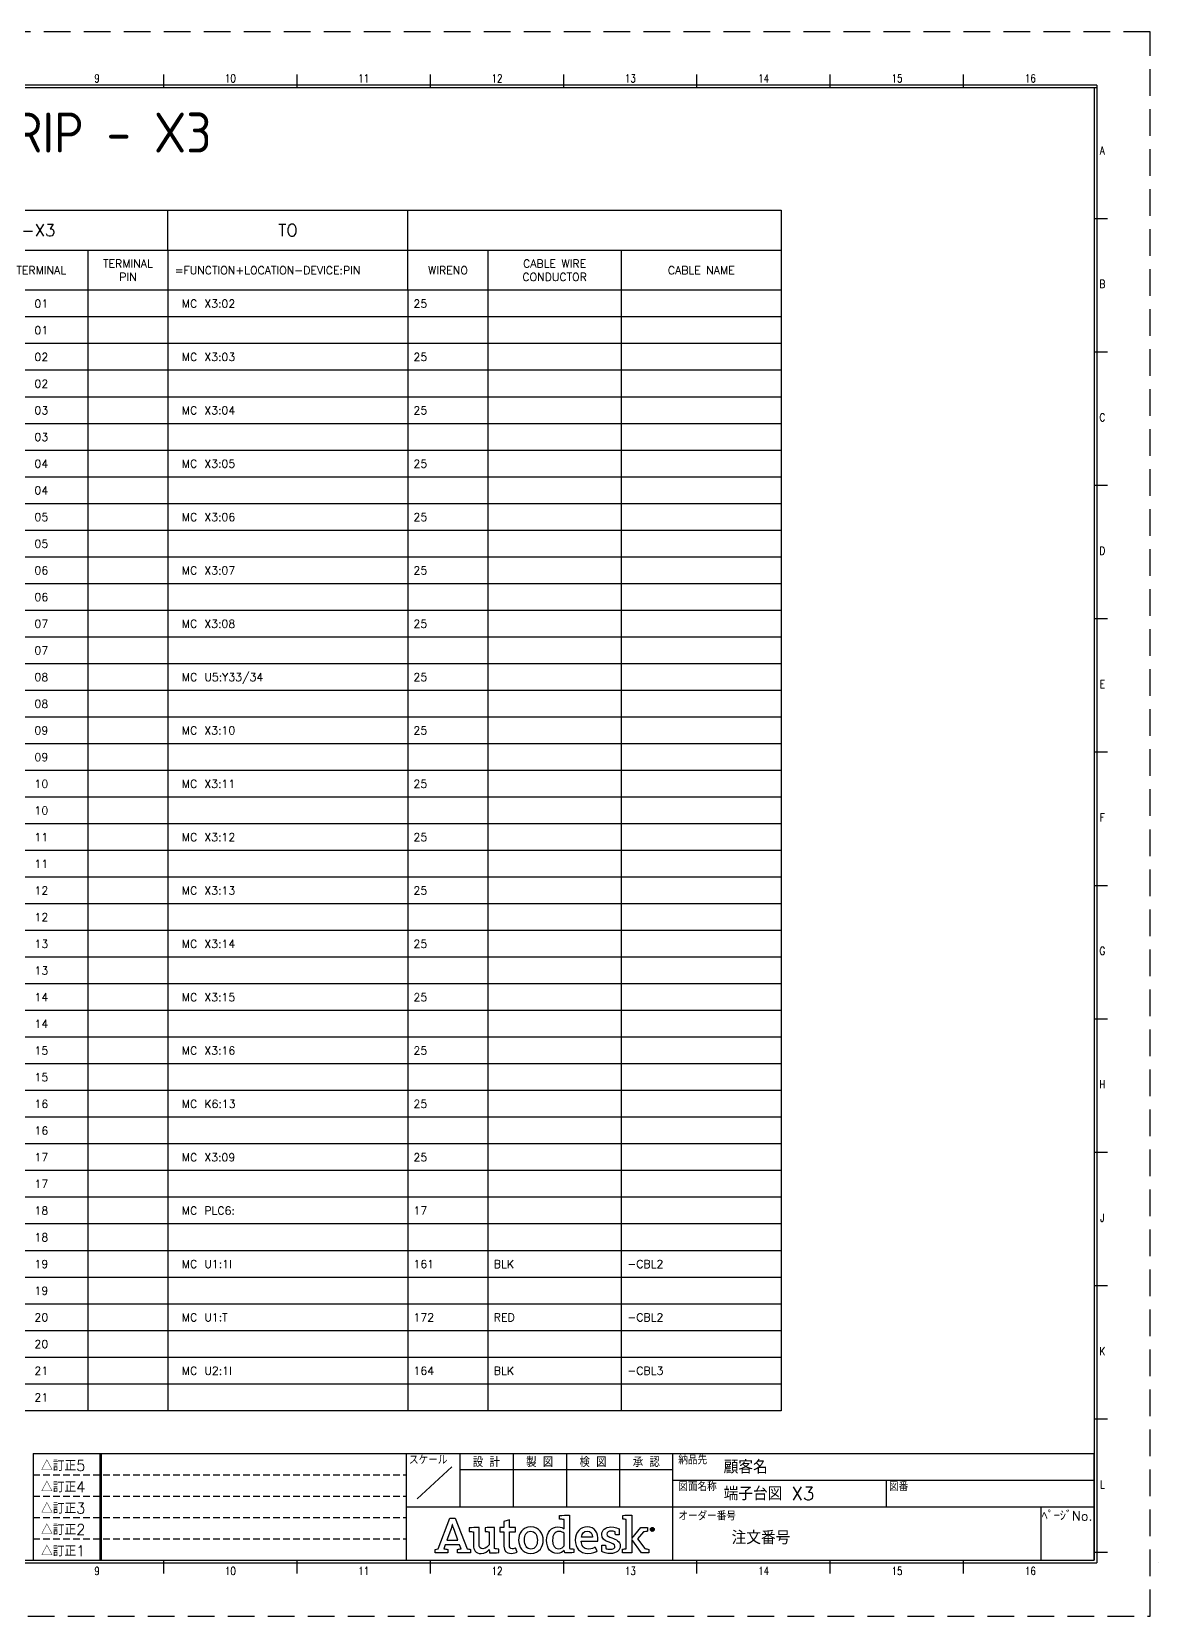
# Model space of a CAD drawing. Header units: millimetres. Extents: x 0 to 844, y 0 to 594.
# Drawn here: x 422 to 844, y 0 to 594 of the extents above; entities that cross this region are included whole.
import ezdxf
from ezdxf.enums import TextEntityAlignment as Align

# ---------------------------------------------------------------- set-up
doc = ezdxf.new("R2010")
doc.units = ezdxf.units.MM
doc.header["$LTSCALE"] = 10
doc.linetypes.add('DASHEDX2', pattern=[1.5, 1, -0.5])
doc.linetypes.add('HIDDEN', pattern=[0.375, 0.25, -0.125])
doc.layers.get('0').update_dxf_attribs({"linetype": 'CONTINUOUS'})
for name, color, linetype in [('COMMENT', 4, 'CONTINUOUS'), ('HIDDEN', 7, 'HIDDEN'), ('LAYER_1', 160, 'CONTINUOUS'), ('PMISC', 7, 'CONTINUOUS'), ('PTERM', 4, 'CONTINUOUS'), ('PWIRE', 84, 'CONTINUOUS'), ('TITLE', 4, 'CONTINUOUS'), ('ZUWAKU', 7, 'CONTINUOUS')]:
    doc.layers.add(name, color=color, linetype=linetype)
doc.styles.get("Standard").update_dxf_attribs({"font": 'romans', "width": 0.8, "bigfont": 'extfont'})
doc.styles.add('WD', font='txt.shx')
doc.styles.add('WD_IEC', font='isocp2.shx', dxfattribs={"width": 0.9, "height": 4, "bigfont": 'extfont2.shx'})

# ---------------------------------------------------------------- blocks, each defined once
blk = doc.blocks.new('JIS_tblock_a1')
at = {"layer": 'HIDDEN'}
for p, q in [((-398, 32), (-258, 32)), ((-398, 24), (-258, 24)), ((-398, 16), (-258, 16)), ((-398, 8), (-258, 8))]:
    blk.add_line(p, q, dxfattribs=at)
at = {"layer": 'ZUWAKU'}
for p, q in [((-398, 40), (0, 40)), ((-398, 40), (-398, 0)), ((-373, 40), (-373, 0)), ((-372.5, 40), (-372.5, 0)), ((-258, 0), (-258, 40)), ((-238, 40), (-238, 20)), ((-218, 40), (-218, 20)), ((-198, 40), (-198, 20)), ((-178, 40), (-178, 20)), ((-158, 0), (-158, 40)), ((0, 0), (0, 40)), ((-241, 35), (-254, 23)), ((-238, 34), (-158, 34)), ((-158, 30), (0, 30)), ((-78, 30), (-78, 20)), ((-258, 20), (-158, 20)), ((-158, 20), (0, 20)), ((-20, 20), (-20, 0)), ((-398, 0), (0, 0))]:
    blk.add_line(p, q, dxfattribs=at)
at = {"layer": 'TITLE'}
for tag, p, height in [('REVINFO51', (-370, 34), 3), ('ORDER2', (-139, 32.5), 5), ('REVINFO41', (-370, 26), 3), ('SCALE0', (-247.5, 23), 3), ('INFO1', (-139, 22.5), 5), ('REVINFO31', (-370, 18), 3), ('REVINFO21', (-370, 10), 3), ('ORDER1', (-136, 6), 5), ('REVINFO11', (-370, 2), 3)]:
    blk.add_attdef(tag, p, '', height=height, dxfattribs=at)
for tag, p in [('REVDATEY5', (-306, 34)), ('REVDATEM5', (-298, 34)), ('REVDATED5', (-290, 34)), ('REVDESIGN5', (-260, 34)), ('SCALE1', (-251, 29)), ('REVDATEY4', (-306, 26)), ('REVDATEM4', (-298, 26)), ('REVDATED4', (-290, 26)), ('REVDESIGN4', (-260, 26)), ('REVDATEY3', (-306, 18)), ('REVDATEM3', (-298, 18)), ('REVDATED3', (-290, 18)), ('REVDESIGN3', (-260, 18)), ('REVDATEY2', (-306, 10)), ('REVDATEM2', (-298, 10)), ('REVDATED2', (-290, 10)), ('REVDESIGN2', (-260, 10)), ('REVDATEY1', (-306, 2)), ('REVDATEM1', (-298, 2)), ('REVDATED1', (-290, 2)), ('REVDESIGN1', (-260, 2))]:
    blk.add_attdef(tag, text='', height=3, dxfattribs=at).set_placement(p, align=Align.RIGHT)
for tag, height, p in [('DESIGN1', 3, (-228, 27)), ('DESIGN2', 3, (-208, 27)), ('DESIGN3', 3, (-188, 27)), ('DESIGN4', 3, (-168, 27)), ('FILENAME0', 5, (-47.8, 25)), ('PAGE0', 3, (-10.3, 8.6))]:
    blk.add_attdef(tag, text='', height=height, dxfattribs=at).set_placement(p, align=Align.MIDDLE)
at = {"layer": 'TITLE', "flags": 1}
blk.add_attdef('LPAGE0', text='', height=3, dxfattribs=at).set_placement((-11, 3), align=Align.CENTER)
for tag, p in [('TYPE0', (-398, 0)), ('ORDER3', (-398, 0)), ('ORDER4', (-398, 0)), ('ORDER5', (-398, 0)), ('ORDER6', (-398, 0)), ('ORDER7', (-398, 0)), ('ORDER8', (-398, 0)), ('ORDER9', (-398, 0)), ('ORDER10', (-398, 0)), ('ORDER11', (-398, 0)), ('ORDER12', (-398, 0)), ('ORDER13', (-398, 0)), ('ORDER14', (-398, 0)), ('ORDER15', (-398, 0)), ('ORDER16', (-398, 0)), ('ORDER17', (-398, 0)), ('ORDER18', (-398, 0)), ('ORDER19', (-398, 0)), ('ORDER20', (-398, 0)), ('ORDER21', (-398, 0)), ('ORDER22', (-398, 0)), ('ORDER23', (-398, 0)), ('SCALETYPE0', (-398, 0)), ('DATEY1', (-398, 0)), ('DATEM1', (-398, 0)), ('DATED1', (-398, 0)), ('DATEY2', (-398, 0)), ('DATEM2', (-398, 0)), ('DATED2', (-398, 0)), ('BANNAME0', (-398, 0)), ('INFO3', (-398, 0)), ('INFO4', (-398, 0)), ('INFO5', (-398, 0)), ('INFO6', (-398, 0)), ('INFO7', (-398, 0)), ('INFO8', (-398, 0)), ('INFO9', (-398, 0)), ('INFO10', (-398, 0)), ('INFO11', (-398, 0)), ('INFO12', (-398, 0)), ('INFO13', (-398, 0)), ('INFO14', (-398, 0)), ('INFO15', (-398, 0)), ('INFO16', (-398, 0)), ('INFO17', (-398, 0)), ('INFO18', (-398, 0)), ('INFO19', (-398, 0)), ('INFO20', (-398, 0)), ('INFO21', (-398, 0)), ('INFO22', (-398, 0)), ('INFO23', (-398, 0)), ('INFO24', (-398, 0)), ('DATEY3', (-398, 0)), ('DATEM3', (-398, 0)), ('DATED3', (-398, 0)), ('DATEY4', (-398, 0)), ('DATEM4', (-398, 0)), ('DATED4', (-398, 0)), ('DATEY5', (-398, 0)), ('DATEM5', (-398, 0)), ('DATED5', (-398, 0)), ('DATEY6', (-398, 0)), ('DATEM6', (-398, 0)), ('DATED6', (-398, 0)), ('REFERENCETYPE0', (-398, 0)), ('INFO2', (-397.7, 0))]:
    blk.add_attdef(tag, p, '', height=3, dxfattribs=at)
at = {"layer": 'TITLE', "width": 0.8, "flags": 1}
for tag in ['REVINFO12', 'REVINFO13', 'REVINFO22', 'REVINFO23', 'REVINFO32', 'REVINFO33', 'REVINFO42', 'REVINFO43', 'REVINFO52', 'REVINFO53', 'REVINFO61', 'REVINFO62', 'REVINFO63', 'REVINFO71', 'REVINFO72', 'REVINFO73', 'REVINFO81', 'REVINFO82', 'REVINFO83', 'REVDESIGN6', 'REVDESIGN7', 'REVDESIGN8', 'REVDATEY6', 'REVDATEM6', 'REVDATED6', 'REVDATEY7', 'REVDATEM7', 'REVDATED7', 'REVDATEY8', 'REVDATEM8', 'REVDATED8']:
    blk.add_attdef(tag, (-398, 0), '', height=3, dxfattribs=at)
at = {"layer": 'TITLE', "flags": 1}
blk.add_attdef('PAPER0', text='', height=1, dxfattribs=at).set_placement((-3, -1), align=Align.TOP_RIGHT)
at = {"layer": 'ZUWAKU'}
for s, height, p in [('△訂正5', 4, (-395, 33.5)), ('スケール', 3, (-257, 36)), ('納品先', 3, (-156, 36)), ('△訂正4', 4, (-395, 25.5)), ('図面名称', 3, (-156, 26)), ('図番', 3, (-77, 26)), ('△訂正3', 4, (-395, 17.5)), ('オーダー番号', 3, (-156, 15)), ('△訂正2', 4, (-395, 9.5)), ('△訂正1', 4, (-395, 1.5))]:
    blk.add_text(s, height=height, dxfattribs=at).set_placement(p)
for s, p in [('設 計', (-228, 35)), ('製 図', (-208, 35)), ('検 図', (-188, 35)), ('承 認', (-168, 35)), ('ﾍﾟｰｼﾞNo.', (-10.23, 14.88))]:
    blk.add_text(s, height=3.5, dxfattribs=at).set_placement(p, align=Align.CENTER)
blk = doc.blocks.new('JIS_border_a1')
at = {"layer": 'ZUWAKU'}
for p, q in [((471, 573), (471, 578)), ((521, 573), (521, 578)), ((571, 573), (571, 578)), ((621, 573), (621, 578)), ((671, 573), (671, 578)), ((721, 573), (721, 578)), ((771, 573), (771, 578)), ((820, 524), (825, 524)), ((820, 474), (825, 474)), ((820, 424), (825, 424)), ((820, 374), (825, 374)), ((820, 324), (825, 324)), ((820, 274), (825, 274)), ((820, 224), (825, 224)), ((820, 174), (825, 174)), ((820, 124), (825, 124)), ((820, 74), (825, 74)), ((820, 24), (825, 24)), ((471, 16), (471, 21)), ((521, 16), (521, 21)), ((571, 16), (571, 21)), ((621, 16), (621, 21)), ((671, 16), (671, 21)), ((721, 16), (721, 21)), ((771, 16), (771, 21))]:
    blk.add_line(p, q, dxfattribs=at)
at = {"layer": 'ZUWAKU', "color": 5}
for p, q in [((821, 574), (20, 574)), ((821, 573), (21, 573)), ((820, 573), (820, 21)), ((821, 574), (821, 20)), ((20, 20), (821, 20)), ((21, 21), (820, 21)), ((594, 20), (594, 20)), ((644, 20), (644, 20)), ((694, 20), (694, 20)), ((744, 20), (744, 20)), ((794, 20), (794, 20)), ((844, 20), (844, 20))]:
    blk.add_line(p, q, dxfattribs=at)
at = {"layer": 'ZUWAKU', "color": 5, "linetype": 'DASHEDX2'}
blk.add_lwpolyline([(0, 0), (841, 0), (841, 594), (0, 594)], close=True, dxfattribs=at)
at = {"layer": 'COMMENT', "width": 0.8}
for s, p in [('9', (446, 576.5)), ('10', (496, 576.5)), ('11', (546, 576.5)), ('12', (596, 576.5)), ('13', (646, 576.5)), ('14', (696, 576.5)), ('15', (746, 576.5)), ('16', (796, 576.5)), ('A', (823, 549.43)), ('B', (823, 499.43)), ('C', (823, 449.43)), ('D', (823, 399.43)), ('E', (823, 349.43)), ('F', (823, 299.43)), ('G', (823, 249.43)), ('H', (823, 199.43)), ('J', (823, 149.43)), ('K', (823, 99.43)), ('L', (823, 49.43)), ('9', (446, 17)), ('10', (496, 17)), ('11', (546, 17)), ('12', (596, 17)), ('13', (646, 17)), ('14', (696, 17)), ('15', (746, 17)), ('16', (796, 17))]:
    blk.add_text(s, height=3, dxfattribs=at).set_placement(p, align=Align.MIDDLE)
blk = doc.blocks.new('AI9-BLK2')
at = {"layer": 'LAYER_1', "color": 7}
blk.add_circle((0, 0), 2.03, dxfattribs=at)
blk.add_open_spline([(1.7, 0), (1.7, -1), (1, -1.8), (0, -1.8), (-1, -1.8), (-1.7, -1), (-1.7, 0), (-1.7, 1), (-1, 1.8), (0, 1.8), (1, 1.8), (1.7, 1), (1.7, 0)], degree=3, knots=[0, 0, 0, 0, 1, 1, 1, 2, 2, 2, 3, 3, 3, 4, 4, 4, 4], dxfattribs=at)
blk = doc.blocks.new('AI9-BLK1')
at = {"layer": 'LAYER_1', "color": 7}
for points, knots in [([(0.7, -1.1), (0.7, -1.1), (0.2, -0.4), (0.2, -0.4), (0.1, -0.2), (0, -0.2), (-0.1, -0.1), (0.3, 0), (0.5, 0.2), (0.5, 0.5), (0.5, 0.8), (0.3, 1.1), (-0.2, 1.1), (-0.2, 1.1), (-0.8, 1.1), (-0.8, 1.1), (-0.8, 1.1), (-0.8, -1.1), (-0.8, -1.1), (-0.8, -1.1), (-0.5, -1.1), (-0.5, -1.1), (-0.5, -1.1), (-0.5, -0.1), (-0.5, -0.1), (-0.4, -0.1), (-0.3, -0.2), (-0.2, -0.3), (-0.2, -0.3), (0.3, -1.1), (0.3, -1.1), (0.3, -1.1), (0.7, -1.1), (0.7, -1.1)], [0, 0, 0, 0, 1, 1, 1, 2, 2, 2, 3, 3, 3, 4, 4, 4, 5, 5, 5, 6, 6, 6, 7, 7, 7, 8, 8, 8, 9, 9, 9, 10, 10, 10, 11, 11, 11, 11]), ([(0.2, 0.5), (0.2, 0.2), (-0.1, 0.1), (-0.3, 0.1), (-0.3, 0.1), (-0.5, 0.1), (-0.5, 0.1), (-0.5, 0.1), (-0.5, 0.8), (-0.5, 0.8), (-0.5, 0.8), (-0.2, 0.8), (-0.2, 0.8), (0.1, 0.8), (0.2, 0.7), (0.2, 0.5)], [0, 0, 0, 0, 1, 1, 1, 2, 2, 2, 3, 3, 3, 4, 4, 4, 5, 5, 5, 5])]:
    blk.add_open_spline(points, degree=3, knots=knots, dxfattribs=at)
blk = doc.blocks.new('JIS_LOGO_BLOCK')
for points, knots in [([(12.07, 1.49), (12.07, 1.49), (7.57, 13.06), (7.57, 13.06), (7.57, 13.06), (5.51, 13.06), (5.51, 13.06), (5.51, 13.06), (1.1, 1.49), (1.1, 1.49), (0.75, 1.45), (0.31, 1.37), (0, 1.28), (0, 1.28), (0, 0), (0, 0), (0, 0), (4.71, 0), (4.71, 0), (4.71, 0), (4.71, 1.28), (4.71, 1.28), (4.26, 1.37), (3.73, 1.47), (3.25, 1.51), (3.25, 1.51), (3.8, 3.02), (3.8, 3.02), (3.8, 3.02), (9.18, 3.02), (9.18, 3.02), (9.18, 3.02), (9.74, 1.49), (9.74, 1.49), (9.26, 1.45), (8.84, 1.37), (8.4, 1.28), (8.4, 1.28), (8.4, 0), (8.4, 0), (8.4, 0), (13.27, 0), (13.27, 0), (13.27, 0), (13.27, 1.28), (13.27, 1.28), (12.99, 1.35), (12.34, 1.49), (12.07, 1.49)], [0, 0, 0, 0, 1, 1, 1, 2, 2, 2, 3, 3, 3, 4, 4, 4, 5, 5, 5, 6, 6, 6, 7, 7, 7, 8, 8, 8, 9, 9, 9, 10, 10, 10, 11, 11, 11, 12, 12, 12, 13, 13, 13, 14, 14, 14, 15, 15, 15, 16, 16, 16, 16]), ([(24.28, 7.91), (24.28, 7.91), (24.28, 9.49), (24.28, 9.49), (24.28, 9.49), (25.81, 9.49), (25.81, 9.49), (25.81, 9.49), (25.81, 11.77), (25.81, 11.77), (25.81, 11.77), (27.89, 12.43), (27.89, 12.43), (27.89, 12.43), (27.89, 9.49), (27.89, 9.49), (27.89, 9.49), (30.19, 9.49), (30.19, 9.49), (30.19, 9.49), (30.19, 7.91), (30.19, 7.91), (30.19, 7.91), (27.89, 7.91), (27.89, 7.91), (27.89, 7.91), (27.89, 2.86), (27.89, 2.86), (27.89, 1.92), (28.15, 1.49), (28.91, 1.49), (29.48, 1.49), (29.99, 1.77), (30.17, 1.88), (30.17, 1.88), (30.76, 0.31), (30.76, 0.31), (30.41, 0.12), (29.66, -0.24), (28.54, -0.24), (26.6, -0.24), (25.81, 0.82), (25.81, 2.53), (25.81, 2.53), (25.81, 7.91), (25.81, 7.91), (25.81, 7.91), (24.28, 7.91), (24.28, 7.91)], [0, 0, 0, 0, 1, 1, 1, 2, 2, 2, 3, 3, 3, 4, 4, 4, 5, 5, 5, 6, 6, 6, 7, 7, 7, 8, 8, 8, 9, 9, 9, 10, 10, 10, 11, 11, 11, 12, 12, 12, 13, 13, 13, 14, 14, 14, 15, 15, 15, 16, 16, 16, 16]), ([(50.45, 1.6), (50.43, 1.84), (50.42, 2.1), (50.42, 2.37), (50.42, 2.37), (50.42, 14.08), (50.42, 14.08), (49.17, 14.14), (47.76, 14.07), (46.66, 13.95), (46.66, 13.95), (46.66, 12.67), (46.66, 12.67), (47.23, 12.63), (47.87, 12.55), (48.34, 12.48), (48.34, 12.48), (48.34, 12.48), (48.34, 12.48), (48.34, 12.48), (48.34, 8.98), (48.34, 8.98), (47.99, 9.28), (47.3, 9.73), (46.05, 9.73), (43.64, 9.73), (41.83, 7.75), (41.83, 4.73), (41.83, 1.55), (43.4, -0.24), (45.73, -0.24), (47.01, -0.24), (47.87, 0.37), (48.44, 1.06), (48.46, 0.73), (48.56, 0.22), (48.64, 0), (49.8, -0.06), (50.99, 0.02), (52.01, 0.14), (52.01, 0.14), (52.01, 1.41), (52.01, 1.41), (51.51, 1.45), (50.9, 1.53), (50.45, 1.6)], [0, 0, 0, 0, 1, 1, 1, 2, 2, 2, 3, 3, 3, 4, 4, 4, 5, 5, 5, 6, 6, 6, 7, 7, 7, 8, 8, 8, 9, 9, 9, 10, 10, 10, 11, 11, 11, 12, 12, 12, 13, 13, 13, 14, 14, 14, 15, 15, 15, 15]), ([(78.65, 1.57), (78.65, 1.57), (75.95, 5.22), (75.95, 5.22), (75.95, 5.22), (78.18, 7.89), (78.18, 7.89), (78.64, 7.93), (79.3, 8), (79.69, 8.1), (79.69, 8.1), (79.69, 9.49), (79.69, 9.49), (79.69, 9.49), (77.16, 9.49), (77.16, 9.49), (77.16, 9.49), (73.79, 5.35), (73.79, 5.35), (73.79, 5.35), (73.79, 14.12), (73.79, 14.12), (72.64, 14.18), (71.38, 14.12), (70.34, 14.02), (70.34, 14.02), (70.34, 12.67), (70.34, 12.67), (70.82, 12.63), (71.33, 12.56), (71.71, 12.5), (71.71, 12.5), (71.71, 1.55), (71.71, 1.55), (71.24, 1.51), (70.76, 1.44), (70.32, 1.36), (70.32, 1.36), (70.32, 0), (70.32, 0), (70.32, 0), (73.79, 0), (73.79, 0), (73.79, 0), (73.79, 4.96), (73.79, 4.96), (73.79, 4.96), (77.34, 0), (77.34, 0), (77.34, 0), (80.14, 0), (80.14, 0), (80.14, 0), (80.14, 1.31), (80.14, 1.31), (79.61, 1.43), (79.08, 1.51), (78.65, 1.57)], [0, 0, 0, 0, 1, 1, 1, 2, 2, 2, 3, 3, 3, 4, 4, 4, 5, 5, 5, 6, 6, 6, 7, 7, 7, 8, 8, 8, 9, 9, 9, 10, 10, 10, 11, 11, 11, 12, 12, 12, 13, 13, 13, 14, 14, 14, 15, 15, 15, 16, 16, 16, 17, 17, 17, 18, 18, 18, 19, 19, 19, 19]), ([(4.4, 4.74), (4.4, 4.74), (5.71, 8.34), (5.71, 8.34), (6.1, 9.42), (6.24, 9.89), (6.45, 10.59), (6.45, 10.59), (6.49, 10.59), (6.49, 10.59), (6.71, 9.91), (6.84, 9.44), (7.24, 8.34), (7.24, 8.34), (8.54, 4.74), (8.54, 4.74), (8.54, 4.74), (4.4, 4.74), (4.4, 4.74)], [0, 0, 0, 0, 1, 1, 1, 2, 2, 2, 3, 3, 3, 4, 4, 4, 5, 5, 5, 6, 6, 6, 6]), ([(20.45, -0.02), (20.4, 0.22), (20.3, 0.88), (20.28, 1.31), (19.81, 0.69), (18.83, -0.25), (17.22, -0.25), (15.16, -0.25), (14.39, 1.08), (14.39, 2.77), (14.39, 2.77), (14.39, 7.87), (14.39, 7.87), (13.92, 7.94), (13.29, 8.02), (12.8, 8.06), (12.8, 8.06), (12.8, 9.36), (12.8, 9.36), (13.82, 9.46), (15.22, 9.53), (16.47, 9.47), (16.47, 9.47), (16.47, 3.2), (16.47, 3.2), (16.47, 2.14), (16.85, 1.53), (17.92, 1.53), (19.12, 1.53), (20.02, 2.71), (20.22, 2.96), (20.22, 2.96), (20.22, 7.89), (20.22, 7.89), (19.81, 7.94), (19.22, 8.02), (18.73, 8.06), (18.73, 8.06), (18.73, 9.36), (18.73, 9.36), (19.75, 9.49), (21.1, 9.53), (22.3, 9.49), (22.3, 9.49), (22.3, 1.59), (22.3, 1.59), (22.75, 1.51), (23.36, 1.43), (23.87, 1.39), (23.87, 1.39), (23.87, 0.12), (23.87, 0.12), (22.87, 0), (21.59, -0.08), (20.45, -0.02)], [0, 0, 0, 0, 1, 1, 1, 2, 2, 2, 3, 3, 3, 4, 4, 4, 5, 5, 5, 6, 6, 6, 7, 7, 7, 8, 8, 8, 9, 9, 9, 10, 10, 10, 11, 11, 11, 12, 12, 12, 13, 13, 13, 14, 14, 14, 15, 15, 15, 16, 16, 16, 17, 17, 17, 18, 18, 18, 18]), ([(35.92, -0.24), (32.64, -0.24), (31.33, 2.39), (31.33, 4.73), (31.33, 7.06), (32.6, 9.73), (35.88, 9.73), (39.14, 9.73), (40.57, 7.12), (40.57, 4.79), (40.57, 2.47), (39.18, -0.24), (35.92, -0.24)], [0, 0, 0, 0, 1, 1, 1, 2, 2, 2, 3, 3, 3, 4, 4, 4, 4]), ([(35.84, 8.1), (34.15, 8.1), (33.53, 6.67), (33.53, 4.79), (33.53, 2.9), (34.25, 1.41), (35.94, 1.41), (37.65, 1.41), (38.35, 2.82), (38.35, 4.73), (38.35, 6.61), (37.55, 8.1), (35.84, 8.1)], [0, 0, 0, 0, 1, 1, 1, 2, 2, 2, 3, 3, 3, 4, 4, 4, 4]), ([(48.34, 2.61), (48.11, 2.3), (47.38, 1.49), (46.3, 1.49), (44.73, 1.49), (44.05, 2.79), (44.05, 4.75), (44.05, 6.73), (44.89, 8.04), (46.42, 8.04), (47.42, 8.04), (47.97, 7.65), (48.34, 7.32), (48.34, 7.32), (48.34, 2.61), (48.34, 2.61)], [0, 0, 0, 0, 1, 1, 1, 2, 2, 2, 3, 3, 3, 4, 4, 4, 5, 5, 5, 5]), ([(57.47, 1.39), (58.78, 1.39), (59.59, 1.88), (60.02, 2.14), (60.02, 2.14), (60.74, 0.71), (60.74, 0.71), (60.19, 0.37), (59.17, -0.24), (57.33, -0.24), (54.23, -0.24), (52.58, 1.88), (52.58, 4.81), (52.58, 7.71), (54.49, 9.73), (57.07, 9.73), (59.86, 9.73), (61.29, 7.71), (61, 4.43), (61, 4.43), (54.78, 4.43), (54.78, 4.43), (54.88, 2.71), (55.66, 1.39), (57.47, 1.39)], [0, 0, 0, 0, 1, 1, 1, 2, 2, 2, 3, 3, 3, 4, 4, 4, 5, 5, 5, 6, 6, 6, 7, 7, 7, 8, 8, 8, 8]), ([(58.98, 5.92), (58.94, 7.12), (58.43, 8.14), (57.04, 8.14), (55.76, 8.14), (55.05, 7.28), (54.84, 5.92), (54.84, 5.92), (58.98, 5.92), (58.98, 5.92)], [0, 0, 0, 0, 1, 1, 1, 2, 2, 2, 3, 3, 3, 3]), ([(66.3, 5.61), (65.23, 6.03), (64.39, 6.28), (64.39, 7.03), (64.39, 7.74), (65.1, 8.14), (66.04, 8.14), (66.57, 8.14), (67.08, 8.04), (67.47, 7.9), (67.52, 7.5), (67.57, 6.89), (67.66, 6.72), (67.66, 6.72), (69.04, 6.72), (69.04, 6.72), (69.04, 6.72), (69.04, 8.96), (69.04, 8.96), (68.66, 9.19), (67.59, 9.73), (65.96, 9.73), (63.94, 9.73), (62.47, 8.56), (62.47, 6.88), (62.47, 5.37), (63.41, 4.59), (64.85, 4.08), (66.31, 3.56), (67.46, 3.2), (67.46, 2.46), (67.46, 1.74), (66.85, 1.32), (65.63, 1.32), (65.13, 1.32), (64.51, 1.42), (64.13, 1.56), (64.07, 2.01), (63.98, 2.69), (63.88, 2.87), (63.88, 2.87), (62.51, 2.87), (62.51, 2.87), (62.51, 2.87), (62.51, 0.55), (62.51, 0.55), (62.51, 0.55), (62.51, 0.55), (62.51, 0.55), (63.11, 0.16), (64.28, -0.26), (65.76, -0.26), (68, -0.26), (69.42, 0.88), (69.42, 2.68), (69.42, 4.29), (67.84, 5.01), (66.3, 5.61)], [0, 0, 0, 0, 1, 1, 1, 2, 2, 2, 3, 3, 3, 4, 4, 4, 5, 5, 5, 6, 6, 6, 7, 7, 7, 8, 8, 8, 9, 9, 9, 10, 10, 10, 11, 11, 11, 12, 12, 12, 13, 13, 13, 14, 14, 14, 15, 15, 15, 16, 16, 16, 17, 17, 17, 18, 18, 18, 19, 19, 19, 19])]:
    blk.add_open_spline(points, degree=3, knots=knots)
at = {"xscale": 0.342899999999986, "yscale": 0.342899999999986, "zscale": 0.342899999999986}
for name, p in [('AI9-BLK2', (81.46, 8.8)), ('AI9-BLK1', (81.53, 8.8))]:
    blk.add_blockref(name, p, dxfattribs=at)
blk = doc.blocks.new('TERMLAY_HEADER')
for p, q in [((-14.75, 0), (14.75, 0)), ((3.25, -0.75), (3.25, 0)), ((7.75, -1.5), (7.75, 0)), ((14.75, 0), (14.75, -1.5)), ((0, -0.75), (1.75, -0.75)), ((1.75, -0.75), (3.25, -0.75)), ((1.75, -0.75), (1.75, -1.5)), ((3.25, -0.75), (7.75, -0.75)), ((3.25, -0.75), (3.25, -1.5)), ((7.75, -0.75), (9.25, -0.75)), ((9.25, -0.75), (11.75, -0.75)), ((9.25, -0.75), (9.25, -1.5)), ((11.75, -0.75), (14.75, -0.75)), ((11.75, -0.75), (11.75, -1.5)), ((14.75, -1.5), (-14.75, -1.5))]:
    blk.add_line(p, q)
for s, height, p in [('TO', 0.225, (5.5, -0.375)), ('TERMINAL', 0.15, (0.875, -1.125)), ('TERMINAL', 0.15, (2.5, -1)), ('PIN', 0.15, (2.5, -1.25)), ('WIRENO', 0.15, (8.5, -1.125)), ('CONDUCTOR', 0.15, (10.5, -1.25)), ('CABLE WIRE', 0.15, (10.5, -1)), ('CABLE NAME', 0.15, (13.25, -1.125))]:
    blk.add_text(s, height=height).set_placement(p, align=Align.MIDDLE_CENTER)
blk.add_text('=FUNCTION+LOCATION-DEVICE:PIN', height=0.15).set_placement((3.375, -1.125), align=Align.MIDDLE_LEFT)
at = {"color": 4, "style": 'WD'}
blk.add_attdef('TAB_STRIP', text='', height=0.225, dxfattribs=at).set_placement((0.5, -0.375), align=Align.MIDDLE_LEFT)
blk = doc.blocks.new('TERMLAY_ROW.DWG')
for p, q in [((1.75, 0), (1.75, -0.5)), ((3.25, 0), (3.25, -0.5)), ((7.75, 0), (7.75, -0.5)), ((9.25, 0), (9.25, -0.5)), ((11.75, 0), (11.75, -0.5)), ((14.75, 0), (14.75, -0.5)), ((14.75, -0.5), (-14.75, -0.5))]:
    blk.add_line(p, q)
at = {"color": 3, "style": 'WD'}
for tag, p in [('CABLENAMEL', (-14.5, -0.25)), ('CABLEWCL', (-11.125, -0.25)), ('WIREL', (-8.625, -0.25)), ('DESTINATIONR', (3.375, -0.25)), ('WIRER', (7.854, -0.25)), ('CABLEWCR', (9.36, -0.25)), ('CABLENAMER', (11.864, -0.25))]:
    blk.add_attdef(tag, text='', height=0.15, dxfattribs=at).set_placement(p, align=Align.MIDDLE_LEFT)
blk.add_attdef('DESTINATIONL', text='', height=0.15, dxfattribs=at).set_placement((-2.875, -0.25), align=Align.MIDDLE_RIGHT)
at = {"color": 4, "style": 'WD'}
for tag, p in [('TERMPINL', (-2, -0.25)), ('JUMPER', (-0.625, -0.25)), ('WIRENO', (0.875, -0.25)), ('TERM', (0.875, -0.25)), ('TERMPINR', (2.5, -0.25))]:
    blk.add_attdef(tag, text='', height=0.15, dxfattribs=at).set_placement(p, align=Align.MIDDLE_CENTER)
at = {"color": 4, "style": 'WD', "flags": 1}
for tag, p in [('P_TAGSTRIP', (1.692, -0.328)), ('LOC', (1.675, -0.207)), ('INST', (1.708, -0.094))]:
    blk.add_attdef(tag, text='', height=0.0625, dxfattribs=at).set_placement(p, align=Align.MIDDLE_RIGHT)
for tag, p in [('WDBLKNAM', (0.006, -0.392)), ('FP', (0.645, -0.437)), ('FPT', (0.796, -0.431))]:
    blk.add_attdef(tag, text='', height=0.0625, dxfattribs=at).set_placement(p, align=Align.MIDDLE_LEFT)

msp = doc.modelspace()

# ---------------------------------------------------------------- block references
for name, p in [('JIS_border_a1', (0, 0)), ('JIS_LOGO_BLOCK', (572.79, 23.79))]:
    msp.add_blockref(name, p)
ref = msp.add_blockref('TERMLAY_HEADER', (407.61, 527.06), dxfattribs=dict(xscale=20, yscale=20, zscale=20))
ref.add_attrib('TAB_STRIP', '-X3', dxfattribs={"layer": 'PMISC', "color": 4, "height": 4.5, "style": 'WD'}).set_placement((417.61, 519.56), align=Align.MIDDLE_LEFT)
ref = msp.add_blockref('TERMLAY_ROW.DWG', (407.61, 497.06), dxfattribs=dict(xscale=20, yscale=20, zscale=20))
ref.add_attrib('TERM', '01', dxfattribs={"layer": 'PTERM', "color": 4, "height": 3, "style": 'WD'}).set_placement((425.11, 492.06), align=Align.MIDDLE_CENTER)
ref.add_attrib('DESTINATIONR', ' MC X3:02', dxfattribs={"layer": 'PMISC', "color": 3, "height": 3, "style": 'WD'}).set_placement((475.11, 492.06), align=Align.MIDDLE_LEFT)
ref.add_attrib('WIRER', '25', dxfattribs={"layer": 'PWIRE', "color": 3, "height": 3, "style": 'WD'}).set_placement((564.69, 492.06), align=Align.MIDDLE_LEFT)
ref = msp.add_blockref('TERMLAY_ROW.DWG', (407.61, 487.06), dxfattribs=dict(xscale=20, yscale=20, zscale=20))
ref.add_attrib('TERM', '01', dxfattribs={"layer": 'PTERM', "color": 4, "height": 3, "style": 'WD'}).set_placement((425.11, 482.06), align=Align.MIDDLE_CENTER)
ref = msp.add_blockref('TERMLAY_ROW.DWG', (407.61, 477.06), dxfattribs=dict(xscale=20, yscale=20, zscale=20))
ref.add_attrib('TERM', '02', dxfattribs={"layer": 'PTERM', "color": 4, "height": 3, "style": 'WD'}).set_placement((425.11, 472.06), align=Align.MIDDLE_CENTER)
ref.add_attrib('DESTINATIONR', ' MC X3:03', dxfattribs={"layer": 'PMISC', "color": 3, "height": 3, "style": 'WD'}).set_placement((475.11, 472.06), align=Align.MIDDLE_LEFT)
ref.add_attrib('WIRER', '25', dxfattribs={"layer": 'PWIRE', "color": 3, "height": 3, "style": 'WD'}).set_placement((564.69, 472.06), align=Align.MIDDLE_LEFT)
ref = msp.add_blockref('TERMLAY_ROW.DWG', (407.61, 467.06), dxfattribs=dict(xscale=20, yscale=20, zscale=20))
ref.add_attrib('TERM', '02', dxfattribs={"layer": 'PTERM', "color": 4, "height": 3, "style": 'WD'}).set_placement((425.11, 462.06), align=Align.MIDDLE_CENTER)
ref = msp.add_blockref('TERMLAY_ROW.DWG', (407.61, 457.06), dxfattribs=dict(xscale=20, yscale=20, zscale=20))
ref.add_attrib('TERM', '03', dxfattribs={"layer": 'PTERM', "color": 4, "height": 3, "style": 'WD'}).set_placement((425.11, 452.06), align=Align.MIDDLE_CENTER)
ref.add_attrib('DESTINATIONR', ' MC X3:04', dxfattribs={"layer": 'PMISC', "color": 3, "height": 3, "style": 'WD'}).set_placement((475.11, 452.06), align=Align.MIDDLE_LEFT)
ref.add_attrib('WIRER', '25', dxfattribs={"layer": 'PWIRE', "color": 3, "height": 3, "style": 'WD'}).set_placement((564.69, 452.06), align=Align.MIDDLE_LEFT)
ref = msp.add_blockref('TERMLAY_ROW.DWG', (407.61, 447.06), dxfattribs=dict(xscale=20, yscale=20, zscale=20))
ref.add_attrib('TERM', '03', dxfattribs={"layer": 'PTERM', "color": 4, "height": 3, "style": 'WD'}).set_placement((425.11, 442.06), align=Align.MIDDLE_CENTER)
ref = msp.add_blockref('TERMLAY_ROW.DWG', (407.61, 437.06), dxfattribs=dict(xscale=20, yscale=20, zscale=20))
ref.add_attrib('TERM', '04', dxfattribs={"layer": 'PTERM', "color": 4, "height": 3, "style": 'WD'}).set_placement((425.11, 432.06), align=Align.MIDDLE_CENTER)
ref.add_attrib('DESTINATIONR', ' MC X3:05', dxfattribs={"layer": 'PMISC', "color": 3, "height": 3, "style": 'WD'}).set_placement((475.11, 432.06), align=Align.MIDDLE_LEFT)
ref.add_attrib('WIRER', '25', dxfattribs={"layer": 'PWIRE', "color": 3, "height": 3, "style": 'WD'}).set_placement((564.69, 432.06), align=Align.MIDDLE_LEFT)
ref = msp.add_blockref('TERMLAY_ROW.DWG', (407.61, 427.06), dxfattribs=dict(xscale=20, yscale=20, zscale=20))
ref.add_attrib('TERM', '04', dxfattribs={"layer": 'PTERM', "color": 4, "height": 3, "style": 'WD'}).set_placement((425.11, 422.06), align=Align.MIDDLE_CENTER)
ref = msp.add_blockref('TERMLAY_ROW.DWG', (407.61, 417.06), dxfattribs=dict(xscale=20, yscale=20, zscale=20))
ref.add_attrib('TERM', '05', dxfattribs={"layer": 'PTERM', "color": 4, "height": 3, "style": 'WD'}).set_placement((425.11, 412.06), align=Align.MIDDLE_CENTER)
ref.add_attrib('DESTINATIONR', ' MC X3:06', dxfattribs={"layer": 'PMISC', "color": 3, "height": 3, "style": 'WD'}).set_placement((475.11, 412.06), align=Align.MIDDLE_LEFT)
ref.add_attrib('WIRER', '25', dxfattribs={"layer": 'PWIRE', "color": 3, "height": 3, "style": 'WD'}).set_placement((564.69, 412.06), align=Align.MIDDLE_LEFT)
ref = msp.add_blockref('TERMLAY_ROW.DWG', (407.61, 407.06), dxfattribs=dict(xscale=20, yscale=20, zscale=20))
ref.add_attrib('TERM', '05', dxfattribs={"layer": 'PTERM', "color": 4, "height": 3, "style": 'WD'}).set_placement((425.11, 402.06), align=Align.MIDDLE_CENTER)
ref = msp.add_blockref('TERMLAY_ROW.DWG', (407.61, 397.06), dxfattribs=dict(xscale=20, yscale=20, zscale=20))
ref.add_attrib('TERM', '06', dxfattribs={"layer": 'PTERM', "color": 4, "height": 3, "style": 'WD'}).set_placement((425.11, 392.06), align=Align.MIDDLE_CENTER)
ref.add_attrib('DESTINATIONR', ' MC X3:07', dxfattribs={"layer": 'PMISC', "color": 3, "height": 3, "style": 'WD'}).set_placement((475.11, 392.06), align=Align.MIDDLE_LEFT)
ref.add_attrib('WIRER', '25', dxfattribs={"layer": 'PWIRE', "color": 3, "height": 3, "style": 'WD'}).set_placement((564.69, 392.06), align=Align.MIDDLE_LEFT)
ref = msp.add_blockref('TERMLAY_ROW.DWG', (407.61, 387.06), dxfattribs=dict(xscale=20, yscale=20, zscale=20))
ref.add_attrib('TERM', '06', dxfattribs={"layer": 'PTERM', "color": 4, "height": 3, "style": 'WD'}).set_placement((425.11, 382.06), align=Align.MIDDLE_CENTER)
ref = msp.add_blockref('TERMLAY_ROW.DWG', (407.61, 377.06), dxfattribs=dict(xscale=20, yscale=20, zscale=20))
ref.add_attrib('TERM', '07', dxfattribs={"layer": 'PTERM', "color": 4, "height": 3, "style": 'WD'}).set_placement((425.11, 372.06), align=Align.MIDDLE_CENTER)
ref.add_attrib('DESTINATIONR', ' MC X3:08', dxfattribs={"layer": 'PMISC', "color": 3, "height": 3, "style": 'WD'}).set_placement((475.11, 372.06), align=Align.MIDDLE_LEFT)
ref.add_attrib('WIRER', '25', dxfattribs={"layer": 'PWIRE', "color": 3, "height": 3, "style": 'WD'}).set_placement((564.69, 372.06), align=Align.MIDDLE_LEFT)
ref = msp.add_blockref('TERMLAY_ROW.DWG', (407.61, 367.06), dxfattribs=dict(xscale=20, yscale=20, zscale=20))
ref.add_attrib('TERM', '07', dxfattribs={"layer": 'PTERM', "color": 4, "height": 3, "style": 'WD'}).set_placement((425.11, 362.06), align=Align.MIDDLE_CENTER)
ref = msp.add_blockref('TERMLAY_ROW.DWG', (407.61, 357.06), dxfattribs=dict(xscale=20, yscale=20, zscale=20))
ref.add_attrib('TERM', '08', dxfattribs={"layer": 'PTERM', "color": 4, "height": 3, "style": 'WD'}).set_placement((425.11, 352.06), align=Align.MIDDLE_CENTER)
ref.add_attrib('DESTINATIONR', ' MC U5:Y33/34', dxfattribs={"layer": 'PMISC', "color": 3, "height": 3, "style": 'WD'}).set_placement((475.11, 352.06), align=Align.MIDDLE_LEFT)
ref.add_attrib('WIRER', '25', dxfattribs={"layer": 'PWIRE', "color": 3, "height": 3, "style": 'WD'}).set_placement((564.69, 352.06), align=Align.MIDDLE_LEFT)
ref = msp.add_blockref('TERMLAY_ROW.DWG', (407.61, 347.06), dxfattribs=dict(xscale=20, yscale=20, zscale=20))
ref.add_attrib('TERM', '08', dxfattribs={"layer": 'PTERM', "color": 4, "height": 3, "style": 'WD'}).set_placement((425.11, 342.06), align=Align.MIDDLE_CENTER)
ref = msp.add_blockref('TERMLAY_ROW.DWG', (407.61, 337.06), dxfattribs=dict(xscale=20, yscale=20, zscale=20))
ref.add_attrib('TERM', '09', dxfattribs={"layer": 'PTERM', "color": 4, "height": 3, "style": 'WD'}).set_placement((425.11, 332.06), align=Align.MIDDLE_CENTER)
ref.add_attrib('DESTINATIONR', ' MC X3:10', dxfattribs={"layer": 'PMISC', "color": 3, "height": 3, "style": 'WD'}).set_placement((475.11, 332.06), align=Align.MIDDLE_LEFT)
ref.add_attrib('WIRER', '25', dxfattribs={"layer": 'PWIRE', "color": 3, "height": 3, "style": 'WD'}).set_placement((564.69, 332.06), align=Align.MIDDLE_LEFT)
ref = msp.add_blockref('TERMLAY_ROW.DWG', (407.61, 327.06), dxfattribs=dict(xscale=20, yscale=20, zscale=20))
ref.add_attrib('TERM', '09', dxfattribs={"layer": 'PTERM', "color": 4, "height": 3, "style": 'WD'}).set_placement((425.11, 322.06), align=Align.MIDDLE_CENTER)
ref = msp.add_blockref('TERMLAY_ROW.DWG', (407.61, 317.06), dxfattribs=dict(xscale=20, yscale=20, zscale=20))
ref.add_attrib('TERM', '10', dxfattribs={"layer": 'PTERM', "color": 4, "height": 3, "style": 'WD'}).set_placement((425.11, 312.06), align=Align.MIDDLE_CENTER)
ref.add_attrib('DESTINATIONR', ' MC X3:11', dxfattribs={"layer": 'PMISC', "color": 3, "height": 3, "style": 'WD'}).set_placement((475.11, 312.06), align=Align.MIDDLE_LEFT)
ref.add_attrib('WIRER', '25', dxfattribs={"layer": 'PWIRE', "color": 3, "height": 3, "style": 'WD'}).set_placement((564.69, 312.06), align=Align.MIDDLE_LEFT)
ref = msp.add_blockref('TERMLAY_ROW.DWG', (407.61, 307.06), dxfattribs=dict(xscale=20, yscale=20, zscale=20))
ref.add_attrib('TERM', '10', dxfattribs={"layer": 'PTERM', "color": 4, "height": 3, "style": 'WD'}).set_placement((425.11, 302.06), align=Align.MIDDLE_CENTER)
ref = msp.add_blockref('TERMLAY_ROW.DWG', (407.61, 297.06), dxfattribs=dict(xscale=20, yscale=20, zscale=20))
ref.add_attrib('TERM', '11', dxfattribs={"layer": 'PTERM', "color": 4, "height": 3, "style": 'WD'}).set_placement((425.11, 292.06), align=Align.MIDDLE_CENTER)
ref.add_attrib('DESTINATIONR', ' MC X3:12', dxfattribs={"layer": 'PMISC', "color": 3, "height": 3, "style": 'WD'}).set_placement((475.11, 292.06), align=Align.MIDDLE_LEFT)
ref.add_attrib('WIRER', '25', dxfattribs={"layer": 'PWIRE', "color": 3, "height": 3, "style": 'WD'}).set_placement((564.69, 292.06), align=Align.MIDDLE_LEFT)
ref = msp.add_blockref('TERMLAY_ROW.DWG', (407.61, 287.06), dxfattribs=dict(xscale=20, yscale=20, zscale=20))
ref.add_attrib('TERM', '11', dxfattribs={"layer": 'PTERM', "color": 4, "height": 3, "style": 'WD'}).set_placement((425.11, 282.06), align=Align.MIDDLE_CENTER)
ref = msp.add_blockref('TERMLAY_ROW.DWG', (407.61, 277.06), dxfattribs=dict(xscale=20, yscale=20, zscale=20))
ref.add_attrib('TERM', '12', dxfattribs={"layer": 'PTERM', "color": 4, "height": 3, "style": 'WD'}).set_placement((425.11, 272.06), align=Align.MIDDLE_CENTER)
ref.add_attrib('DESTINATIONR', ' MC X3:13', dxfattribs={"layer": 'PMISC', "color": 3, "height": 3, "style": 'WD'}).set_placement((475.11, 272.06), align=Align.MIDDLE_LEFT)
ref.add_attrib('WIRER', '25', dxfattribs={"layer": 'PWIRE', "color": 3, "height": 3, "style": 'WD'}).set_placement((564.69, 272.06), align=Align.MIDDLE_LEFT)
ref = msp.add_blockref('TERMLAY_ROW.DWG', (407.61, 267.06), dxfattribs=dict(xscale=20, yscale=20, zscale=20))
ref.add_attrib('TERM', '12', dxfattribs={"layer": 'PTERM', "color": 4, "height": 3, "style": 'WD'}).set_placement((425.11, 262.06), align=Align.MIDDLE_CENTER)
ref = msp.add_blockref('TERMLAY_ROW.DWG', (407.61, 257.06), dxfattribs=dict(xscale=20, yscale=20, zscale=20))
ref.add_attrib('TERM', '13', dxfattribs={"layer": 'PTERM', "color": 4, "height": 3, "style": 'WD'}).set_placement((425.11, 252.06), align=Align.MIDDLE_CENTER)
ref.add_attrib('DESTINATIONR', ' MC X3:14', dxfattribs={"layer": 'PMISC', "color": 3, "height": 3, "style": 'WD'}).set_placement((475.11, 252.06), align=Align.MIDDLE_LEFT)
ref.add_attrib('WIRER', '25', dxfattribs={"layer": 'PWIRE', "color": 3, "height": 3, "style": 'WD'}).set_placement((564.69, 252.06), align=Align.MIDDLE_LEFT)
ref = msp.add_blockref('TERMLAY_ROW.DWG', (407.61, 247.06), dxfattribs=dict(xscale=20, yscale=20, zscale=20))
ref.add_attrib('TERM', '13', dxfattribs={"layer": 'PTERM', "color": 4, "height": 3, "style": 'WD'}).set_placement((425.11, 242.06), align=Align.MIDDLE_CENTER)
ref = msp.add_blockref('TERMLAY_ROW.DWG', (407.61, 237.06), dxfattribs=dict(xscale=20, yscale=20, zscale=20))
ref.add_attrib('TERM', '14', dxfattribs={"layer": 'PTERM', "color": 4, "height": 3, "style": 'WD'}).set_placement((425.11, 232.06), align=Align.MIDDLE_CENTER)
ref.add_attrib('DESTINATIONR', ' MC X3:15', dxfattribs={"layer": 'PMISC', "color": 3, "height": 3, "style": 'WD'}).set_placement((475.11, 232.06), align=Align.MIDDLE_LEFT)
ref.add_attrib('WIRER', '25', dxfattribs={"layer": 'PWIRE', "color": 3, "height": 3, "style": 'WD'}).set_placement((564.69, 232.06), align=Align.MIDDLE_LEFT)
ref = msp.add_blockref('TERMLAY_ROW.DWG', (407.61, 227.06), dxfattribs=dict(xscale=20, yscale=20, zscale=20))
ref.add_attrib('TERM', '14', dxfattribs={"layer": 'PTERM', "color": 4, "height": 3, "style": 'WD'}).set_placement((425.11, 222.06), align=Align.MIDDLE_CENTER)
ref = msp.add_blockref('TERMLAY_ROW.DWG', (407.61, 217.06), dxfattribs=dict(xscale=20, yscale=20, zscale=20))
ref.add_attrib('TERM', '15', dxfattribs={"layer": 'PTERM', "color": 4, "height": 3, "style": 'WD'}).set_placement((425.11, 212.06), align=Align.MIDDLE_CENTER)
ref.add_attrib('DESTINATIONR', ' MC X3:16', dxfattribs={"layer": 'PMISC', "color": 3, "height": 3, "style": 'WD'}).set_placement((475.11, 212.06), align=Align.MIDDLE_LEFT)
ref.add_attrib('WIRER', '25', dxfattribs={"layer": 'PWIRE', "color": 3, "height": 3, "style": 'WD'}).set_placement((564.69, 212.06), align=Align.MIDDLE_LEFT)
ref = msp.add_blockref('TERMLAY_ROW.DWG', (407.61, 207.06), dxfattribs=dict(xscale=20, yscale=20, zscale=20))
ref.add_attrib('TERM', '15', dxfattribs={"layer": 'PTERM', "color": 4, "height": 3, "style": 'WD'}).set_placement((425.11, 202.06), align=Align.MIDDLE_CENTER)
ref = msp.add_blockref('TERMLAY_ROW.DWG', (407.61, 197.06), dxfattribs=dict(xscale=20, yscale=20, zscale=20))
ref.add_attrib('TERM', '16', dxfattribs={"layer": 'PTERM', "color": 4, "height": 3, "style": 'WD'}).set_placement((425.11, 192.06), align=Align.MIDDLE_CENTER)
ref.add_attrib('DESTINATIONR', ' MC K6:13', dxfattribs={"layer": 'PMISC', "color": 3, "height": 3, "style": 'WD'}).set_placement((475.11, 192.06), align=Align.MIDDLE_LEFT)
ref.add_attrib('WIRER', '25', dxfattribs={"layer": 'PWIRE', "color": 3, "height": 3, "style": 'WD'}).set_placement((564.69, 192.06), align=Align.MIDDLE_LEFT)
ref = msp.add_blockref('TERMLAY_ROW.DWG', (407.61, 187.06), dxfattribs=dict(xscale=20, yscale=20, zscale=20))
ref.add_attrib('TERM', '16', dxfattribs={"layer": 'PTERM', "color": 4, "height": 3, "style": 'WD'}).set_placement((425.11, 182.06), align=Align.MIDDLE_CENTER)
ref = msp.add_blockref('TERMLAY_ROW.DWG', (407.61, 177.06), dxfattribs=dict(xscale=20, yscale=20, zscale=20))
ref.add_attrib('TERM', '17', dxfattribs={"layer": 'PTERM', "color": 4, "height": 3, "style": 'WD'}).set_placement((425.11, 172.06), align=Align.MIDDLE_CENTER)
ref.add_attrib('DESTINATIONR', ' MC X3:09', dxfattribs={"layer": 'PMISC', "color": 3, "height": 3, "style": 'WD'}).set_placement((475.11, 172.06), align=Align.MIDDLE_LEFT)
ref.add_attrib('WIRER', '25', dxfattribs={"layer": 'PWIRE', "color": 3, "height": 3, "style": 'WD'}).set_placement((564.69, 172.06), align=Align.MIDDLE_LEFT)
ref = msp.add_blockref('TERMLAY_ROW.DWG', (407.61, 167.06), dxfattribs=dict(xscale=20, yscale=20, zscale=20))
ref.add_attrib('TERM', '17', dxfattribs={"layer": 'PTERM', "color": 4, "height": 3, "style": 'WD'}).set_placement((425.11, 162.06), align=Align.MIDDLE_CENTER)
ref = msp.add_blockref('TERMLAY_ROW.DWG', (407.61, 157.06), dxfattribs=dict(xscale=20, yscale=20, zscale=20))
ref.add_attrib('TERM', '18', dxfattribs={"layer": 'PTERM', "color": 4, "height": 3, "style": 'WD'}).set_placement((425.11, 152.06), align=Align.MIDDLE_CENTER)
ref.add_attrib('DESTINATIONR', ' MC PLC6:', dxfattribs={"layer": 'PMISC', "color": 3, "height": 3, "style": 'WD'}).set_placement((475.11, 152.06), align=Align.MIDDLE_LEFT)
ref.add_attrib('WIRER', '17', dxfattribs={"layer": 'PWIRE', "color": 3, "height": 3, "style": 'WD'}).set_placement((564.69, 152.06), align=Align.MIDDLE_LEFT)
ref = msp.add_blockref('TERMLAY_ROW.DWG', (407.61, 147.06), dxfattribs=dict(xscale=20, yscale=20, zscale=20))
ref.add_attrib('TERM', '18', dxfattribs={"layer": 'PTERM', "color": 4, "height": 3, "style": 'WD'}).set_placement((425.11, 142.06), align=Align.MIDDLE_CENTER)
ref = msp.add_blockref('TERMLAY_ROW.DWG', (407.61, 137.06), dxfattribs=dict(xscale=20, yscale=20, zscale=20))
ref.add_attrib('TERM', '19', dxfattribs={"layer": 'PTERM', "color": 4, "height": 3, "style": 'WD'}).set_placement((425.11, 132.06), align=Align.MIDDLE_CENTER)
ref.add_attrib('DESTINATIONR', ' MC U1:1I', dxfattribs={"layer": 'PMISC', "color": 3, "height": 3, "style": 'WD'}).set_placement((475.11, 132.06), align=Align.MIDDLE_LEFT)
ref.add_attrib('WIRER', '161', dxfattribs={"layer": 'PWIRE', "color": 3, "height": 3, "style": 'WD'}).set_placement((564.69, 132.06), align=Align.MIDDLE_LEFT)
ref.add_attrib('CABLEWCR', 'BLK', dxfattribs={"layer": 'PMISC', "color": 3, "height": 3, "style": 'WD'}).set_placement((594.8, 132.06), align=Align.MIDDLE_LEFT)
ref.add_attrib('CABLENAMER', '-CBL2', dxfattribs={"layer": 'PMISC', "color": 3, "height": 3, "style": 'WD'}).set_placement((644.89, 132.06), align=Align.MIDDLE_LEFT)
ref = msp.add_blockref('TERMLAY_ROW.DWG', (407.61, 127.06), dxfattribs=dict(xscale=20, yscale=20, zscale=20))
ref.add_attrib('TERM', '19', dxfattribs={"layer": 'PTERM', "color": 4, "height": 3, "style": 'WD'}).set_placement((425.11, 122.06), align=Align.MIDDLE_CENTER)
ref = msp.add_blockref('TERMLAY_ROW.DWG', (407.61, 117.06), dxfattribs=dict(xscale=20, yscale=20, zscale=20))
ref.add_attrib('TERM', '20', dxfattribs={"layer": 'PTERM', "color": 4, "height": 3, "style": 'WD'}).set_placement((425.11, 112.06), align=Align.MIDDLE_CENTER)
ref.add_attrib('DESTINATIONR', ' MC U1:T', dxfattribs={"layer": 'PMISC', "color": 3, "height": 3, "style": 'WD'}).set_placement((475.11, 112.06), align=Align.MIDDLE_LEFT)
ref.add_attrib('WIRER', '172', dxfattribs={"layer": 'PWIRE', "color": 3, "height": 3, "style": 'WD'}).set_placement((564.69, 112.06), align=Align.MIDDLE_LEFT)
ref.add_attrib('CABLEWCR', 'RED', dxfattribs={"layer": 'PMISC', "color": 3, "height": 3, "style": 'WD'}).set_placement((594.8, 112.06), align=Align.MIDDLE_LEFT)
ref.add_attrib('CABLENAMER', '-CBL2', dxfattribs={"layer": 'PMISC', "color": 3, "height": 3, "style": 'WD'}).set_placement((644.89, 112.06), align=Align.MIDDLE_LEFT)
ref = msp.add_blockref('TERMLAY_ROW.DWG', (407.61, 107.06), dxfattribs=dict(xscale=20, yscale=20, zscale=20))
ref.add_attrib('TERM', '20', dxfattribs={"layer": 'PTERM', "color": 4, "height": 3, "style": 'WD'}).set_placement((425.11, 102.06), align=Align.MIDDLE_CENTER)
ref = msp.add_blockref('TERMLAY_ROW.DWG', (407.61, 97.06), dxfattribs=dict(xscale=20, yscale=20, zscale=20))
ref.add_attrib('TERM', '21', dxfattribs={"layer": 'PTERM', "color": 4, "height": 3, "style": 'WD'}).set_placement((425.11, 92.06), align=Align.MIDDLE_CENTER)
ref.add_attrib('DESTINATIONR', ' MC U2:1I', dxfattribs={"layer": 'PMISC', "color": 3, "height": 3, "style": 'WD'}).set_placement((475.11, 92.06), align=Align.MIDDLE_LEFT)
ref.add_attrib('WIRER', '164', dxfattribs={"layer": 'PWIRE', "color": 3, "height": 3, "style": 'WD'}).set_placement((564.69, 92.06), align=Align.MIDDLE_LEFT)
ref.add_attrib('CABLEWCR', 'BLK', dxfattribs={"layer": 'PMISC', "color": 3, "height": 3, "style": 'WD'}).set_placement((594.8, 92.06), align=Align.MIDDLE_LEFT)
ref.add_attrib('CABLENAMER', '-CBL3', dxfattribs={"layer": 'PMISC', "color": 3, "height": 3, "style": 'WD'}).set_placement((644.89, 92.06), align=Align.MIDDLE_LEFT)
ref = msp.add_blockref('TERMLAY_ROW.DWG', (407.61, 87.06), dxfattribs=dict(xscale=20, yscale=20, zscale=20))
ref.add_attrib('TERM', '21', dxfattribs={"layer": 'PTERM', "color": 4, "height": 3, "style": 'WD'}).set_placement((425.11, 82.06), align=Align.MIDDLE_CENTER)
msp.add_blockref('JIS_tblock_a1', (820, 21)).add_auto_attribs({'ORDER1': '注文番号', 'ORDER2': '顧客名', 'INFO1': '端子台図 X3'})

# ---------------------------------------------------------------- texts
at = {"style": 'WD_IEC'}
msp.add_text('TABULAR TERMINAL STRIP - X3', height=15, dxfattribs=at).set_placement((214.9, 548.7))

doc.saveas('drawing.dxf')
